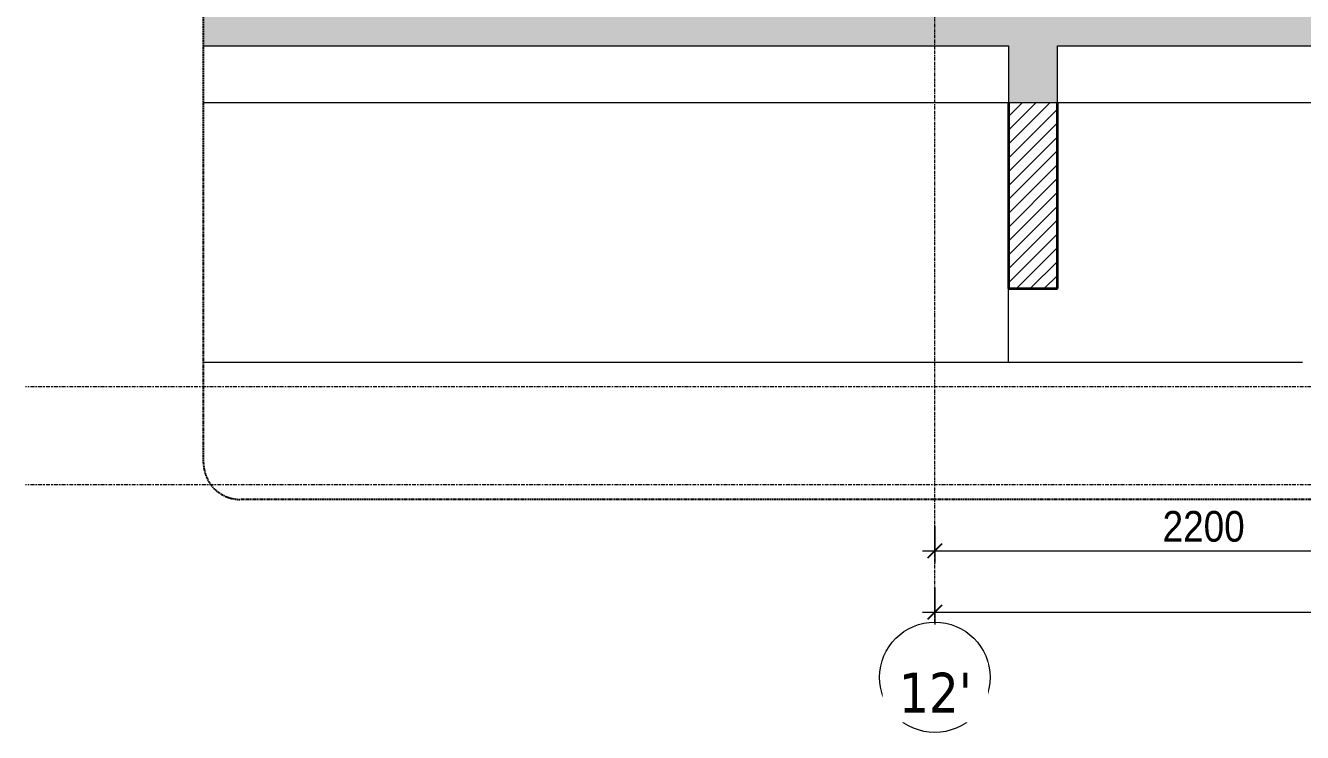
# Model space of a CAD drawing. Header units: millimetres. Extents: x 46644 to 147176, y -1287 to 53383.
# Drawn here: x 133832 to 139039, y -1011 to 1873 of the extents above; entities that cross this region are included whole.
import ezdxf

# ---------------------------------------------------------------- set-up
doc = ezdxf.new("R2010")
doc.units = ezdxf.units.MM
for name, pattern in [('Centre', [31.75, 6.35, -4.7625, 15.875, -4.7625]), ('Grid Line', [22.225, 12.7, -3.175, 3.175, -3.175]), ('Hidden', [7.14375, 4.7625, -2.38125])]:
    doc.linetypes.add(name, pattern=pattern)
for name, color, linetype, lineweight in [('0-3', 130, 'Continuous', 5), ('A-ANNO-DIMS', 211, 'Continuous', 9), ('A-ANNO-DIMS-50', 211, 'Continuous', 9), ('A-DETL-GENF', 92, 'Continuous', 18), ('A-DETL-GENF-2', 92, 'Hidden', 25), ('A-DETL-GENF-3', 9, 'Continuous', 18), ('A-DETL-THIN', 151, 'Continuous', 18), ('A-FLOR-LEVL-2', 51, 'Centre', 9), ('A-WALL', 113, 'Continuous', 18), ('A-WALL-1', 7, 'Continuous', 35), ('A-WALL-PATT-3', 111, 'Continuous', 18), ('S-BEAM-2', 250, 'Continuous', 18), ('S-GRID-1', 1, 'Grid Line', 9), ('S-GRID-IDEN', 1, 'Continuous', 9)]:
    doc.layers.add(name, color=color, linetype=linetype, lineweight=lineweight)
doc.styles.add('Tahoma_B', font='tahomabd.ttf', dxfattribs={"height": 162.5})
doc.styles.add('UTM Avo', font='', dxfattribs={"width": 0.9, "height": 125})
doc.styles.get('UTM Avo').set_extended_font_data('UTM Avo')
doc.dimstyles.new('1_Dim_chi_tiet_2_5', dxfattribs={"dimscale": 304.8, "dimtxt": 124.912619, "dimasz": 0.19685, "dimexe": 0.164042, "dimexo": 0.0625, "dimgap": 0.016404, "dimtad": 1, "dimdec": 0, "dimrnd": 5, "dimzin": 0, "dimdsep": 46, "dimtxsty": 'UTM Avo', "dimblk1": 'OBLIQUE', "dimblk2": 'OBLIQUE', "dimsah": 1, "dimcen": 0.09, "dimdle": 0.164042, "dimazin": 0, "dimtfac": 1, "dimtdec": 4, "dimtix": 1, "dimtmove": 0, "dimatfit": 3, "dimfxl": 0.328084, "dimfxlon": 1, "dimtvp": 1, "dimtolj": 1, "dimtzin": 0, "dimarcsym": 2})

# ---------------------------------------------------------------- blocks, each defined once
blk = doc.blocks.new('NCV_TKTC_KET CAU_rvt-6-TKCS_SẢNH - BẬC CẤP 3 - MẶT CẮT 2')
at = {"layer": 'S-BEAM-2'}
for p, q in [((102970.8, 1560), (106252.5, 1560)), ((106452.5, 1560), (107552.5, 1560))]:
    blk.add_line(p, q, dxfattribs=at)
blk = doc.blocks.new('BORDER VIEW - BORDER VIEW-2358982-TKCS_SẢNH - BẬC CẤP 3 - MẶT CẮT 2')
at = {"layer": 'A-DETL-GENF-2'}
for p, q in [((102970.8, 90), (102970.8, 5782.8)), ((113457.9, -60), (103120.8, -60))]:
    blk.add_line(p, q, dxfattribs=at)
blk.add_arc((103120.8, 90), 150, 180, 270, dxfattribs=at)
blk = doc.blocks.new('Grid - M_Grid Head - Circle-353313-TKCS_SẢNH - BẬC CẤP 3 - MẶT CẮT 2')
at = {"layer": 'S-GRID-IDEN'}
blk.add_circle((108152.6, -785.7), 225, dxfattribs=at)
blk = doc.blocks.new('DIMBLOCK48-TKCS_SẢNH - BẬC CẤP 3 - MẶT CẮT 2')
at = {"layer": 'A-ANNO-DIMS-50'}
for p, q in [((137539.7, -169.6), (137539.7, -319.6)), ((137539.7, -269.6), (137539.7, -169.6)), ((139739.7, -169.6), (139739.7, -319.6)), ((139739.7, -269.6), (139739.7, -169.6)), ((137489.7, -269.6), (139739.7, -269.6))]:
    blk.add_line(p, q, dxfattribs=at)
at = {"layer": 'A-ANNO-DIMS-50', "lineweight": 25}
for p, q in [((137539.7, -269.6), (137569.7, -239.6)), ((139739.7, -269.6), (139769.7, -239.6)), ((137539.7, -269.6), (137509.7, -299.6)), ((139739.7, -269.6), (139709.7, -299.6))]:
    blk.add_line(p, q, dxfattribs=at)
at = {"layer": 'A-ANNO-DIMS-50', "color": 0, "insert": (138468.6, -107.2), "char_height": 125, "width": 410.824, "attachment_point": 1, "line_spacing_factor": 1.110334, "style": 'UTM Avo'}
blk.add_mtext('2200', dxfattribs=at)
blk = doc.blocks.new('_Oblique')
at = {"color": 0, "linetype": 'ByBlock', "lineweight": -2}
blk.add_line((-0.5, -0.5), (0.5, 0.5), dxfattribs=at)
blk = doc.blocks.new('DIMBLOCK52-TKCS_SẢNH - BẬC CẤP 3 - MẶT CẮT 2')
at = {"layer": 'A-ANNO-DIMS-50'}
for p, q in [((137539.7, -419.6), (137539.7, -569.6)), ((137539.7, -519.6), (137539.7, -419.6)), ((143639.8, -419.6), (143639.8, -569.6)), ((143639.8, -519.6), (143639.8, -419.6)), ((137489.7, -519.6), (143689.8, -519.6))]:
    blk.add_line(p, q, dxfattribs=at)
at = {"layer": 'A-ANNO-DIMS-50', "lineweight": 25}
for p, q in [((137539.7, -519.6), (137509.7, -549.6)), ((137539.7, -519.6), (137569.7, -489.6)), ((143639.8, -519.6), (143609.8, -549.6)), ((143639.8, -519.6), (143669.8, -489.6))]:
    blk.add_line(p, q, dxfattribs=at)
at = {"layer": 'A-ANNO-DIMS-50', "color": 0, "insert": (140418.6, -357.2), "char_height": 125, "width": 410.824, "attachment_point": 1, "line_spacing_factor": 1.110334, "style": 'UTM Avo'}
blk.add_mtext('6100', dxfattribs=at)

msp = doc.modelspace()

# ---------------------------------------------------------------- hatches: boundary and pattern name
at = {"layer": 'A-DETL-GENF-3'}
h = msp.add_hatch(dxfattribs=at)
h.set_pattern_fill('FP_45', color=256, style=0, pattern_type=2)
h.set_pattern_definition([(50, (137750.25, 15725), (364.368, -31.8783), [38.1, -419.1]), (355, (137750.25, 15725), (-70.486, 382.113), [30.48, -335.28]), (100.451, (137780.6, 15722.34), (293.885, 350.233), [32.38, -356.18]), (46.184, (137750.25, 15826.6), (542.158, -84.086), [57.15, -628.65]), (96.636, (137795.43, 15819.6), (474.805, 494.855), [48.57, -534.27]), (351.184, (137750.25, 15826.6), (474.81, 494.85), [45.72, -502.92]), (21, (137801.05, 15801.2), (303.2285, -204.5305), [38.1, -419.1]), (326, (137801.05, 15801.2), (123.604, 368.376), [30.48, -335.28]), (71.451, (137826.3, 15784.16), (426.834, 163.843), [32.38, -356.18]), (37.5, (137750.25, 15725), (6.1766, 169.1102), [3.353, -327.863, 3.353, -337.007, -336.55]), (37.5, (137750.25, 15725), (6.1766, 169.1102), [-671.576, 3.353, -333.197]), (7.5, (137750.25, 15725), (133.6389, 200.3615), [3.353, -190.703, 3.353, -320.243, -128.27]), (7.5, (137750.25, 15725), (133.6389, 200.3615), [-517.652, 3.353, -124.917]), (327.5, (137636.96, 15725), (271.1818, -11.4584), [3.353, -123.647, 3.353, -392.887, -525.78]), (327.5, (137636.96, 15725), (271.1818, -11.4584), [-523.24, 3.353, -522.427]), (317.5, (137586.16, 15725), (296.2585, 50.853), [3.353, -161.747, 3.353, -259.791, -373.38]), (317.5, (137586.16, 15725), (296.2585, 50.853), [-428.244, 3.353, -370.027]), (45, (137750.25, 15725), (-125.7236, 125.7236), []), (45, (137750.25, 15915.5), (-125.7236, 125.7236), [])])
h.paths.add_polyline_path([(143639.8, 1550), (143939.8, 1550), (143939.8, 1950), (145195.1, 1950), (145195.1, 2150), (140839.8, 2150), (140839.8, 1950), (134558, 1950), (134558, 1790), (137839.7, 1790), (137839.7, 1560), (138039.7, 1560), (138039.7, 1790), (139564.7, 1790), (139564.7, 1560), (139764.7, 1560), (139764.7, 1790), (141039.8, 1790), (141039.8, 1950), (143639.8, 1950)])
h.paths.add_polyline_path([(139739.7, 4900), (139739.7, 5330), (143639.8, 5330), (143639.8, 4950), (143939.8, 4950), (143939.8, 5360), (145195.1, 5360), (145195.1, 5530), (143639.8, 5530), (143639.8, 5500), (139039.8, 5500), (139039.8, 5330), (139439.7, 5330), (139439.7, 4900)])
at = {"layer": 'A-WALL-PATT-3'}
h = msp.add_hatch(dxfattribs=at)
h.set_pattern_fill('FP_44', color=256, style=0, pattern_type=2)
h.set_pattern_definition([(45, (137750.25, 15725), (-28.28427, 28.28427), [])])
h.paths.add_polyline_path([(138039.7, 800), (138039.7, 1560), (137839.7, 1560), (137839.7, 800)])

# ---------------------------------------------------------------- linework, layer by layer
at = {"layer": 'A-DETL-THIN'}
for p, q in [((134558, 1790), (137839.7, 1790)), ((137839.7, 1790), (137839.7, 1560)), ((138039.7, 1560), (138039.7, 1790)), ((138039.7, 1790), (139564.7, 1790)), ((137839.7, 1560), (138039.7, 1560))]:
    msp.add_line(p, q, dxfattribs=at)
at = {"layer": 'A-FLOR-LEVL-2'}
for p, q in [((146039.7, 400), (133832.3, 400)), ((145404.7, 0), (133832.3, 0))]:
    msp.add_line(p, q, dxfattribs=at)
at = {"layer": 'A-WALL'}
for p, q in [((137839.7, 500), (137839.7, 800)), ((134558, 500), (139038.8, 500))]:
    msp.add_line(p, q, dxfattribs=at)
at = {"layer": 'A-WALL-1'}
for p, q in [((137839.7, 1560), (137839.7, 800)), ((138039.7, 800), (138039.7, 1560)), ((137839.7, 800), (138039.7, 800))]:
    msp.add_line(p, q, dxfattribs=at)
at = {"layer": 'S-GRID-1'}
for p, q in [((137539.7, 689.3), (137539.7, 5391.4)), ((137539.7, -560.7), (137539.7, 689.3))]:
    msp.add_line(p, q, dxfattribs=at)

# ---------------------------------------------------------------- block references
at = {"layer": '0-3'}
msp.add_blockref('NCV_TKTC_KET CAU_rvt-6-TKCS_SẢNH - BẬC CẤP 3 - MẶT CẮT 2', (31587.2, 0), dxfattribs=at)
at = {"layer": 'A-DETL-GENF'}
msp.add_blockref('BORDER VIEW - BORDER VIEW-2358982-TKCS_SẢNH - BẬC CẤP 3 - MẶT CẮT 2', (31587.2, 0), dxfattribs=at)
at = {"layer": 'S-GRID-IDEN'}
msp.add_blockref('Grid - M_Grid Head - Circle-353313-TKCS_SẢNH - BẬC CẤP 3 - MẶT CẮT 2', (29387.2, 0), dxfattribs=at)

# ---------------------------------------------------------------- dimensions: what is measured, and where the dimension line sits
at = {"layer": 'A-ANNO-DIMS'}
for base, p1, p2, override, picture, middle in [((139739.7, -269.6), (137539.7, -169.6), (139739.7, -169.6), {"dimpost": '<>', "dimfxl": 2200}, 'DIMBLOCK48-TKCS_SẢNH - BẬC CẤP 3 - MẶT CẮT 2', (138639.7, -199.9)), ((143639.8, -519.6), (137539.7, -419.6), (143639.8, -419.6), {"dimpost": '<>', "dimfxl": 6100.071331}, 'DIMBLOCK52-TKCS_SẢNH - BẬC CẤP 3 - MẶT CẮT 2', (140589.8, -449.9))]:
    dim = msp.add_linear_dim(base=base, p1=p1, p2=p2, dimstyle='1_Dim_chi_tiet_2_5', override=override, dxfattribs=at)
    dim.commit()
    dim.dimension.update_dxf_attribs({"geometry": picture, "text_midpoint": middle})

# ---------------------------------------------------------------- next in the draw order: texts
at = {"layer": 'S-GRID-IDEN', "insert": (137541.8, -848.1), "char_height": 162.5, "width": 347.5, "attachment_point": 5, "line_spacing_factor": 0.996129, "style": 'Tahoma_B', "bg_fill": 3, "box_fill_scale": 1.25, "bg_fill_color": 256, "bg_fill_true_color": 13158600, "bg_fill_transparency": 0}
msp.add_mtext("\\pt634.99962,1269.99925,1905.0005,2540.00013,3174.99975,3809.99937,4445.00062,5080.00025,5714.99987,6349.9995,6985.00075,7620.00037,8255,8889.99962,9524.99925,10160.0005,10795.00013,11429.99975,12064.99938,12700.00063,13335.00025,13969.99988,14604.9995,15240.00075,15875.00038,16510,17144.99963,17779.99925,18415.0005,19050.00013,19684.99975,20319.99938;12'", dxfattribs=at)

doc.saveas('drawing.dxf')
